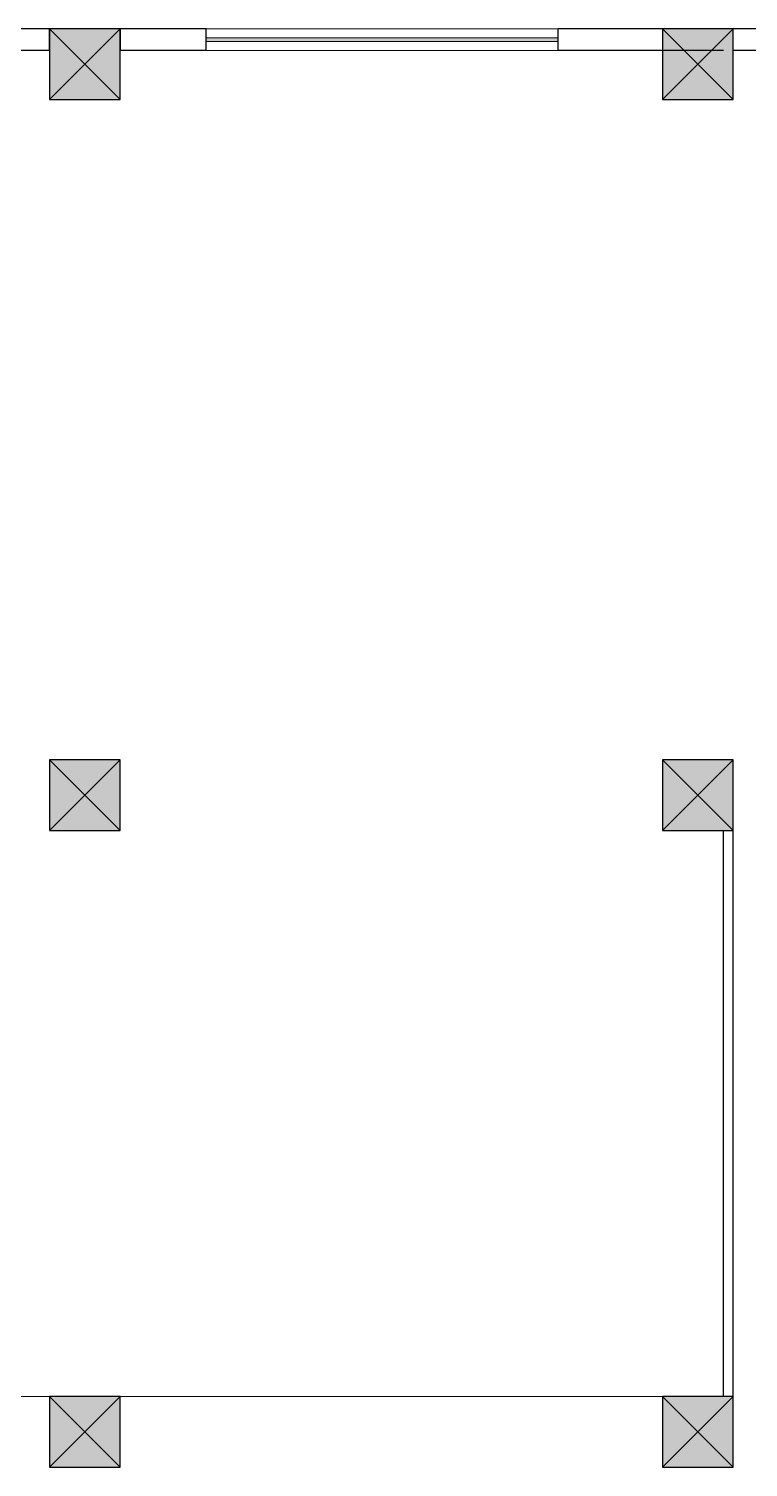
# Model space of a CAD drawing. Header units: inches. Extents: x 327481 to 195042051, y -335014 to 44773228.
# Drawn here: x 367058 to 367359, y -329316 to -328715 of the extents above; entities that cross this region are included whole.
import ezdxf

# ---------------------------------------------------------------- set-up
doc = ezdxf.new("R2010")
doc.units = ezdxf.units.IN
doc.header["$MEASUREMENT"] = 0
doc.layers.add('center', color=146, linetype='Continuous')
doc.layers.add('PATHWAY', color=19, linetype='Continuous')
for name, color, linetype, lineweight in [('column 1', 146, 'Continuous', 30), ('furniture', 251, 'Continuous', 13), ('GLASS', 140, 'Continuous', 5), ('WALL', 12, 'Continuous', 30)]:
    doc.layers.add(name, color=color, linetype=linetype, lineweight=lineweight)

# ---------------------------------------------------------------- blocks, each defined once
blk = doc.blocks.new('COLUMN1')
at = {"layer": 'column 1'}
h = blk.add_hatch(color=256, dxfattribs=at)
h.paths.add_polyline_path([(1, 1), (0, 1), (0.5, 0.5)])
h.paths.add_polyline_path([(1, 1), (0.5, 0.5), (1, 0)])
h.paths.add_polyline_path([(0.5, 0.5), (0, 0), (1, 0)])
h.paths.add_polyline_path([(0.5, 0.5), (0, 1), (0, 0)])
at = {"layer": 'column 1', "lineweight": 0, "ltscale": 0.3}
for p, q in [((0, 1), (1, 0)), ((0, 0), (1, 1))]:
    blk.add_line(p, q, dxfattribs=at)
at = {"layer": 'column 1', "ltscale": 0.3}
for p, q in [((1, 1), (0, 1)), ((0, 1), (0, 0)), ((1, 0), (1, 1)), ((0, 0), (1, 0))]:
    blk.add_line(p, q, dxfattribs=at)

msp = doc.modelspace()

# ---------------------------------------------------------------- hatches: boundary and pattern name
at = {"layer": 'GLASS'}
msp.add_hatch(color=256, dxfattribs=at).paths.add_polyline_path([(367279.126, -328720.74), (367279.126, -328719.24), (367132.126, -328719.24), (367132.126, -328720.74)])

# ---------------------------------------------------------------- linework, layer by layer
at = {"layer": 'furniture'}
for p, q in [((367279.126, -328715.46), (367132.126, -328715.46)), ((367279.126, -328724.52), (367132.126, -328724.52)), ((367322.626, -329020.663), (367322.626, -329024.662)), ((367322.626, -329290.554), (367322.626, -329286.554)), ((367096.126, -329316.098), (367096.126, -329312.098)), ((367070.582, -329316.098), (367066.582, -329316.098))]:
    msp.add_line(p, q, dxfattribs=at)
at = {"layer": 'GLASS'}
msp.add_lwpolyline([(367132.126, -328719.24), (367279.126, -328719.24), (367279.126, -328720.74), (367132.126, -328720.74)], dxfattribs=at)
at = {"layer": 'PATHWAY', "lineweight": 0}
msp.add_line((366809.3, -329286.554), (367322.626, -329286.554), dxfattribs=at)
at = {"layer": 'WALL'}
for p, q in [((367066.583, -328715.422), (366995.3, -328715.422)), ((367066.582, -328724.52), (367066.583, -328715.422)), ((367132.126, -328715.422), (367096.126, -328715.422)), ((367096.126, -328715.422), (367096.126, -328724.52)), ((367132.126, -328724.52), (367132.126, -328715.422)), ((367322.626, -328715.422), (367279.126, -328715.422)), ((367279.126, -328724.52), (367279.126, -328715.422)), ((367322.626, -328715.421), (367322.626, -328724.52)), ((367352.169, -328724.52), (367352.169, -328715.421)), ((367414.169, -328715.422), (367352.169, -328715.422)), ((367066.582, -328724.52), (366995.3, -328724.52)), ((367132.126, -328724.52), (367096.126, -328724.52)), ((367348.169, -328724.52), (367279.126, -328724.52)), ((367414.169, -328724.52), (367352.169, -328724.52)), ((367352.169, -329020.663), (367348.169, -329020.663)), ((367348.169, -329286.554), (367348.169, -329050.206)), ((367352.169, -329286.554), (367352.169, -329050.206)), ((367348.166, -329316.098), (367352.169, -329316.098))]:
    msp.add_line(p, q, dxfattribs=at)

# ---------------------------------------------------------------- block references
at = {"layer": 'center', "xscale": 29.5434782608645, "yscale": 29.5434782608645, "zscale": 39.3913043478359, "rotation": 90}
for p in [(367096.126, -328744.965), (367352.169, -328744.965), (367096.126, -329050.206), (367352.169, -329050.206), (367096.126, -329316.098), (367352.169, -329316.098)]:
    msp.add_blockref('COLUMN1', p, dxfattribs=at)

doc.saveas('drawing.dxf')
